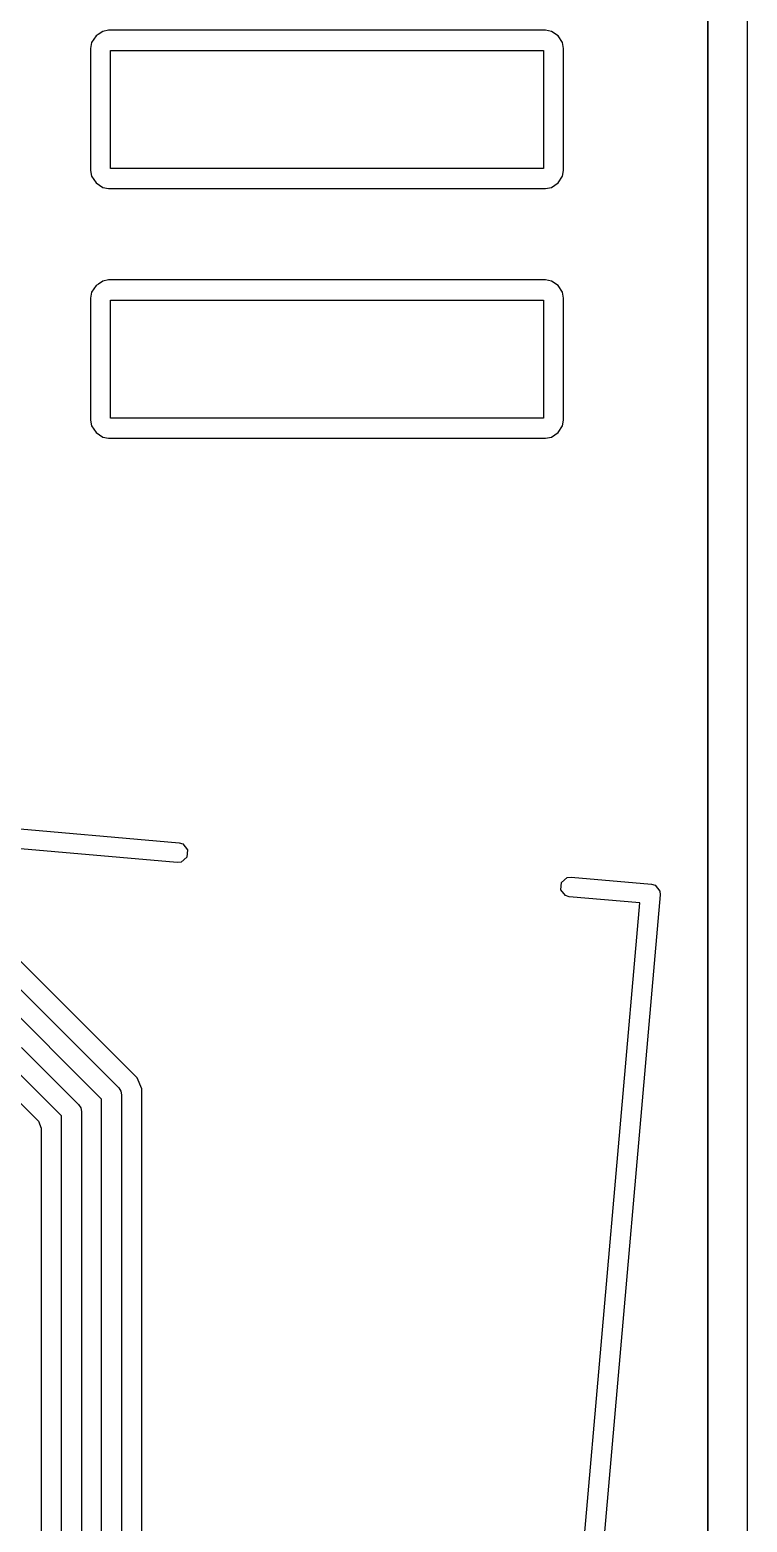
# Model space of a CAD drawing. Extents: x 125.5 to 181.1, y -135.3 to -67.6.
# Drawn here: x 177.43 to 181.08, y -125.02 to -117.43 of the extents above; entities that cross this region are included whole.
import ezdxf

# ---------------------------------------------------------------- set-up
doc = ezdxf.new("R2010")
doc.units = 0
doc.layers.add('BLACK', color=7, linetype='CONTINUOUS')

msp = doc.modelspace()

# ---------------------------------------------------------------- linework, layer by layer
at = {"layer": 'BLACK', "linetype": 'CONTINUOUS'}
for p, q in [((180.88, -134.209337), (180.88, -102)), ((181.08, -102), (181.08, -134.21)), ((180.8795, -102.033285), (180.8795, -134.206215)), ((177.770902, -117.463502), (177.748247, -117.497407)), ((177.782151, -117.455985), (177.770902, -117.463502)), ((177.804806, -117.440847), (177.782151, -117.455985)), ((177.834704, -117.434901), (177.804806, -117.440847)), ((177.834708, -117.4349), (177.834704, -117.434901)), ((180.05489, -117.4349), (177.834708, -117.4349)), ((180.054895, -117.4349), (180.05489, -117.4349)), ((180.084793, -117.440847), (180.054895, -117.4349)), ((180.118698, -117.463502), (180.084793, -117.440847)), ((180.141353, -117.497407), (180.118698, -117.463502)), ((177.748247, -117.497407), (177.7423, -117.527305)), ((177.7423, -117.527305), (177.7423, -117.527306)), ((177.7423, -117.527306), (177.7423, -117.527308)), ((177.7423, -117.527308), (177.7423, -118.147491)), ((177.8448, -118.1374), (177.8448, -117.5374)), ((177.8448, -117.5374), (180.0448, -117.5374)), ((180.0448, -117.5374), (180.0448, -118.1374)), ((180.147299, -117.527306), (180.141353, -117.497407)), ((180.1473, -118.147495), (180.147299, -117.527306)), ((177.7423, -118.147491), (177.742301, -118.147494)), ((177.742301, -118.147494), (177.748247, -118.177393)), ((180.0448, -118.1374), (177.8448, -118.1374)), ((180.141353, -118.177393), (180.1473, -118.147495)), ((177.748247, -118.177393), (177.770902, -118.211298)), ((177.770902, -118.211298), (177.804807, -118.233953)), ((177.804807, -118.233953), (177.834705, -118.2399)), ((177.834705, -118.2399), (180.054894, -118.239899)), ((180.054894, -118.239899), (180.084793, -118.233953)), ((180.084793, -118.233953), (180.118698, -118.211298)), ((180.118698, -118.211298), (180.141353, -118.177393)), ((177.834704, -118.704901), (177.804806, -118.710847)), ((177.834708, -118.7049), (177.834704, -118.704901)), ((180.05489, -118.7049), (177.834708, -118.7049)), ((180.054895, -118.7049), (180.05489, -118.7049)), ((180.084793, -118.710847), (180.054895, -118.7049)), ((177.748247, -118.767407), (177.7423, -118.797305)), ((177.770902, -118.733502), (177.748247, -118.767407)), ((177.783243, -118.725256), (177.770902, -118.733502)), ((177.804806, -118.710847), (177.783243, -118.725256)), ((180.118698, -118.733502), (180.084793, -118.710847)), ((180.141353, -118.767407), (180.118698, -118.733502)), ((180.147299, -118.797306), (180.141353, -118.767407)), ((177.7423, -118.797305), (177.7423, -118.797306)), ((177.7423, -118.797306), (177.7423, -118.797308)), ((177.7423, -118.797308), (177.7423, -119.417491)), ((177.8448, -119.4074), (177.8448, -118.8074)), ((177.8448, -118.8074), (180.0448, -118.8074)), ((180.0448, -118.8074), (180.0448, -119.4074)), ((180.1473, -119.417495), (180.147299, -118.797306)), ((177.7423, -119.417491), (177.742301, -119.417494)), ((177.742301, -119.417494), (177.748247, -119.447393)), ((177.748247, -119.447393), (177.770902, -119.481298)), ((180.0448, -119.4074), (177.8448, -119.4074)), ((180.118698, -119.481298), (180.141353, -119.447393)), ((180.141353, -119.447393), (180.1473, -119.417495)), ((177.770902, -119.481298), (177.804807, -119.503953)), ((177.804807, -119.503953), (177.834705, -119.5099)), ((177.834705, -119.5099), (180.054894, -119.509899)), ((180.054894, -119.509899), (180.084793, -119.503953)), ((180.084793, -119.503953), (180.118698, -119.481298)), ((176.698091, -121.437027), (178.192383, -121.567761)), ((178.183667, -121.667381), (176.739185, -121.541004)), ((178.192383, -121.567761), (178.211112, -121.57322)), ((178.211112, -121.57322), (178.235711, -121.602536)), ((178.20306, -121.665257), (178.183667, -121.667381)), ((178.232376, -121.640658), (178.20306, -121.665257)), ((178.235711, -121.602536), (178.232376, -121.640658)), ((180.165379, -121.744197), (180.184772, -121.742073)), ((180.184772, -121.742073), (180.593212, -121.777806)), ((180.132728, -121.806918), (180.136063, -121.768796)), ((180.157327, -121.836234), (180.132728, -121.806918)), ((180.136063, -121.768796), (180.165379, -121.744197)), ((180.593212, -121.777806), (180.611941, -121.783265)), ((180.611941, -121.783265), (180.63654, -121.812581)), ((180.63654, -121.812581), (180.638664, -121.831974)), ((179.523679, -133.428926), (180.534686, -121.873068)), ((180.638664, -121.831974), (179.618942, -133.487452)), ((180.176056, -121.841693), (180.157327, -121.836234)), ((180.534686, -121.873068), (180.176056, -121.841693)), ((177.979959, -122.763159), (177.211841, -121.995041)), ((177.160921, -122.089079), (177.885921, -122.814079)), ((177.7992, -122.871042), (177.103958, -122.1758)), ((177.064764, -122.570345), (177.477855, -122.983436)), ((177.39153, -122.60847), (177.681721, -122.898661)), ((177.595, -122.955624), (177.319688, -122.680312)), ((177.979959, -122.76316), (177.979959, -122.763159)), ((177.979961, -122.763162), (177.979959, -122.76316)), ((177.979961, -122.763163), (177.979961, -122.763162)), ((178.0033, -122.819507), (177.979961, -122.763163)), ((177.7992, -126.478958), (177.7992, -122.871042)), ((177.885921, -122.814079), (177.896933, -122.83056)), ((177.896933, -122.83056), (177.9008, -122.85)), ((177.9008, -122.85), (177.9008, -126.5)), ((178.0033, -126.530493), (178.0033, -122.819507)), ((177.595, -126.378958), (177.595, -122.955624)), ((177.681721, -122.898661), (177.692733, -122.915141)), ((177.692733, -122.915141), (177.692733, -122.915142)), ((177.692733, -122.915142), (177.6966, -122.934582)), ((177.6966, -122.934582), (177.6966, -126.4)), ((177.477855, -122.983436), (177.4925, -123.018791)), ((177.4925, -123.018791), (177.4925, -126.315791))]:
    msp.add_line(p, q, dxfattribs=at)

doc.saveas('drawing.dxf')
